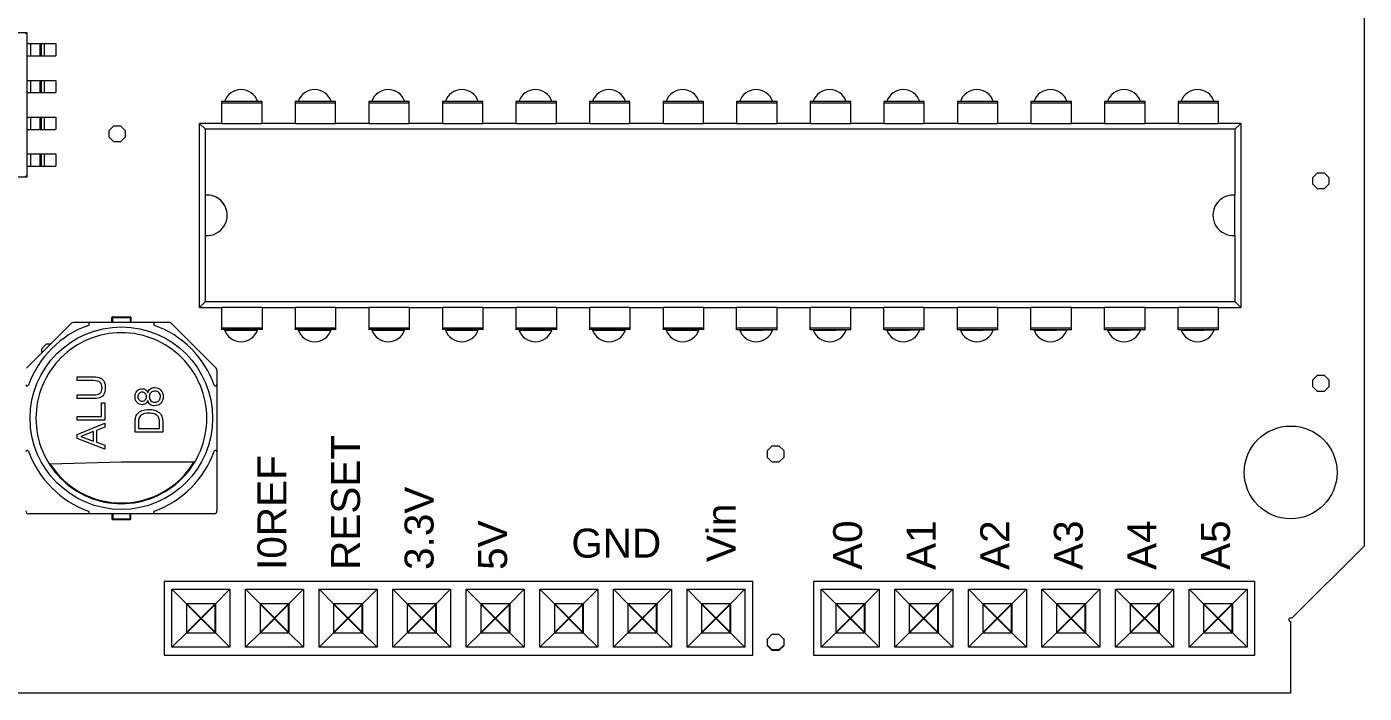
# Model space of a CAD drawing. Header units: millimetres. Extents: x -563 to 260, y 0 to 322.
# Drawn here: x -340.84 to -294.66, y 176.37 to 199.37 of the extents above; entities that cross this region are included whole.
import ezdxf

# ---------------------------------------------------------------- set-up
doc = ezdxf.new("R2010")
doc.units = ezdxf.units.MM
doc.header["$MEASUREMENT"] = 0
doc.linetypes.add('CONTINU', pattern=[0])
for name, color, linetype in [('1', 1, 'Continuous'), ('2', 2, 'CONTINU'), ('3', 3, 'CONTINU')]:
    doc.layers.add(name, color=color, linetype=linetype)
doc.styles.get("Standard").update_dxf_attribs({"font": 'arial.ttf'})

# ---------------------------------------------------------------- blocks, each defined once
blk = doc.blocks.new('Uno')
at = {"layer": '1', "linetype": 'Continuous', "lineweight": 15}
for p, q in [((18.411, 22.802), (22.411, 22.802)), ((22.366, 22.757), (22.411, 22.802)), ((22.411, 22.802), (22.411, 17.802)), ((22.411, 22.417), (23.417, 22.417)), ((22.553, 21.997), (22.553, 22.417)), ((22.87, 21.997), (22.87, 22.417)), ((22.92, 21.997), (22.92, 22.417)), ((23.014, 22.417), (23.014, 21.997)), ((23.417, 22.417), (23.417, 21.997)), ((22.411, 21.997), (23.417, 21.997)), ((22.411, 21.147), (23.417, 21.147)), ((22.553, 20.727), (22.553, 21.147)), ((22.87, 20.727), (22.87, 21.147)), ((22.92, 20.727), (22.92, 21.147)), ((23.014, 21.147), (23.014, 20.727)), ((23.417, 21.147), (23.417, 20.727)), ((22.411, 20.727), (23.417, 20.727)), ((29.135, 20.421), (29.135, 19.644)), ((30.532, 20.421), (29.135, 20.421)), ((30.532, 20.358), (29.135, 20.358)), ((30.532, 19.644), (30.532, 20.421)), ((31.675, 20.421), (31.675, 19.644)), ((33.072, 20.421), (31.675, 20.421)), ((33.072, 20.358), (31.675, 20.358)), ((33.072, 19.644), (33.072, 20.421)), ((34.215, 20.421), (34.215, 19.644)), ((35.612, 20.421), (34.215, 20.421)), ((35.612, 20.358), (34.215, 20.358)), ((35.612, 19.644), (35.612, 20.421)), ((36.755, 20.421), (36.755, 19.644)), ((38.152, 20.421), (36.755, 20.421)), ((38.152, 20.358), (36.755, 20.358)), ((38.152, 19.644), (38.152, 20.421)), ((39.295, 20.421), (39.295, 19.644)), ((40.692, 20.421), (39.295, 20.421)), ((40.692, 20.358), (39.295, 20.358)), ((40.692, 19.644), (40.692, 20.421)), ((41.835, 20.421), (41.835, 19.644)), ((43.232, 20.421), (41.835, 20.421)), ((43.232, 20.358), (41.835, 20.358)), ((43.232, 19.644), (43.232, 20.421)), ((44.375, 20.421), (44.375, 19.644)), ((45.772, 20.421), (44.375, 20.421)), ((45.772, 20.358), (44.375, 20.358)), ((45.772, 19.644), (45.772, 20.421)), ((46.915, 20.421), (46.915, 19.644)), ((48.312, 20.421), (46.915, 20.421)), ((48.312, 20.358), (46.915, 20.358)), ((48.312, 19.644), (48.312, 20.421)), ((49.455, 20.421), (49.455, 19.644)), ((50.852, 20.421), (49.455, 20.421)), ((50.852, 20.358), (49.455, 20.358)), ((50.852, 19.644), (50.852, 20.421)), ((51.995, 20.421), (51.995, 19.644)), ((53.392, 20.421), (51.995, 20.421)), ((53.392, 20.358), (51.995, 20.358)), ((53.392, 19.644), (53.392, 20.421)), ((54.535, 20.421), (54.535, 19.644)), ((55.932, 20.421), (54.535, 20.421)), ((55.932, 20.358), (54.535, 20.358)), ((55.932, 19.644), (55.932, 20.421)), ((57.075, 20.421), (57.075, 19.644)), ((58.472, 20.421), (57.075, 20.421)), ((58.472, 20.358), (57.075, 20.358)), ((58.472, 19.644), (58.472, 20.421)), ((59.615, 20.421), (59.615, 19.644)), ((61.012, 20.421), (59.615, 20.421)), ((61.012, 20.358), (59.615, 20.358)), ((61.012, 19.644), (61.012, 20.421)), ((62.155, 20.421), (62.155, 19.644)), ((63.552, 20.421), (62.155, 20.421)), ((63.552, 20.358), (62.155, 20.358)), ((63.552, 19.644), (63.552, 20.421)), ((22.411, 19.877), (23.417, 19.877)), ((22.553, 19.457), (22.553, 19.877)), ((22.87, 19.457), (22.87, 19.877)), ((22.92, 19.457), (22.92, 19.877)), ((23.014, 19.877), (23.014, 19.457)), ((23.417, 19.877), (23.417, 19.457)), ((22.411, 19.457), (23.417, 19.457)), ((25.248, 19.42), (25.411, 19.583)), ((25.248, 19.188), (25.248, 19.42)), ((25.411, 19.583), (25.643, 19.583)), ((25.643, 19.583), (25.806, 19.42)), ((25.806, 19.42), (25.806, 19.188)), ((28.373, 13.309), (28.373, 19.659)), ((28.373, 19.659), (28.575, 19.464)), ((29.135, 19.659), (28.373, 19.659)), ((28.575, 17.188), (28.575, 19.464)), ((64.111, 19.464), (28.575, 19.464)), ((30.532, 19.644), (29.135, 19.644)), ((31.675, 19.659), (30.532, 19.659)), ((33.072, 19.644), (31.675, 19.644)), ((34.215, 19.659), (33.072, 19.659)), ((35.612, 19.644), (34.215, 19.644)), ((36.755, 19.659), (35.612, 19.659)), ((38.152, 19.644), (36.755, 19.644)), ((39.295, 19.659), (38.152, 19.659)), ((40.692, 19.644), (39.295, 19.644)), ((41.835, 19.659), (40.692, 19.659)), ((43.232, 19.644), (41.835, 19.644)), ((44.375, 19.659), (43.232, 19.659)), ((45.772, 19.644), (44.375, 19.644)), ((46.915, 19.659), (45.772, 19.659)), ((48.312, 19.644), (46.915, 19.644)), ((49.455, 19.659), (48.312, 19.659)), ((50.852, 19.644), (49.455, 19.644)), ((51.995, 19.659), (50.852, 19.659)), ((53.392, 19.644), (51.995, 19.644)), ((54.535, 19.659), (53.392, 19.659)), ((55.932, 19.644), (54.535, 19.644)), ((57.075, 19.659), (55.932, 19.659)), ((58.472, 19.644), (57.075, 19.644)), ((59.615, 19.659), (58.472, 19.659)), ((61.012, 19.644), (59.615, 19.644)), ((62.155, 19.659), (61.012, 19.659)), ((63.552, 19.644), (62.155, 19.644)), ((64.314, 19.659), (63.552, 19.659)), ((64.111, 19.464), (64.314, 19.659)), ((64.111, 19.464), (64.111, 17.188)), ((64.314, 19.659), (64.314, 13.309)), ((25.411, 19.025), (25.248, 19.188)), ((25.643, 19.025), (25.411, 19.025)), ((25.806, 19.188), (25.643, 19.025)), ((22.411, 18.607), (23.417, 18.607)), ((22.553, 18.187), (22.553, 18.607)), ((22.87, 18.187), (22.87, 18.607)), ((22.92, 18.187), (22.92, 18.607)), ((23.014, 18.607), (23.014, 18.187)), ((23.417, 18.607), (23.417, 18.187)), ((22.411, 18.187), (23.417, 18.187)), ((22.411, 17.802), (18.411, 17.802)), ((22.411, 17.802), (22.366, 17.848)), ((66.802, 17.794), (66.966, 17.958)), ((66.802, 17.563), (66.802, 17.794)), ((66.966, 17.399), (66.802, 17.563)), ((66.966, 17.958), (67.197, 17.958)), ((67.197, 17.958), (67.361, 17.794)), ((67.361, 17.563), (67.197, 17.399)), ((67.361, 17.794), (67.361, 17.563)), ((28.569, 17.187), (28.575, 17.188)), ((28.569, 17.187), (28.569, 15.796)), ((64.111, 17.188), (64.118, 17.187)), ((64.118, 15.796), (64.118, 17.187)), ((67.197, 17.399), (66.966, 17.399)), ((28.575, 15.796), (28.569, 15.796)), ((28.575, 13.52), (28.575, 15.796)), ((64.111, 15.796), (64.111, 13.52)), ((64.118, 15.796), (64.111, 15.796)), ((28.575, 13.52), (28.373, 13.309)), ((28.575, 13.52), (64.111, 13.52)), ((64.314, 13.309), (64.111, 13.52)), ((25.35, 12.79), (25.35, 12.965)), ((25.35, 12.965), (26, 12.965)), ((25.375, 12.79), (25.375, 12.99)), ((25.375, 12.99), (25.975, 12.99)), ((25.975, 12.99), (25.975, 12.79)), ((26, 12.965), (26, 12.79)), ((28.373, 13.309), (29.135, 13.309)), ((29.135, 13.325), (30.532, 13.325)), ((29.135, 13.325), (29.135, 12.535)), ((30.532, 13.325), (30.532, 12.535)), ((30.532, 13.309), (31.675, 13.309)), ((31.675, 13.325), (33.072, 13.325)), ((31.675, 13.325), (31.675, 12.535)), ((33.072, 13.325), (33.072, 12.535)), ((33.072, 13.309), (34.215, 13.309)), ((34.215, 13.325), (35.612, 13.325)), ((34.215, 13.325), (34.215, 12.535)), ((35.612, 13.325), (35.612, 12.535)), ((35.612, 13.309), (36.755, 13.309)), ((36.755, 13.325), (38.152, 13.325)), ((36.755, 13.325), (36.755, 12.535)), ((38.152, 13.325), (38.152, 12.535)), ((38.152, 13.309), (39.295, 13.309)), ((39.295, 13.325), (40.692, 13.325)), ((39.295, 13.325), (39.295, 12.535)), ((40.692, 13.325), (40.692, 12.535)), ((40.692, 13.309), (41.835, 13.309)), ((41.835, 13.325), (43.232, 13.325)), ((41.835, 13.325), (41.835, 12.535)), ((43.232, 13.325), (43.232, 12.535)), ((43.232, 13.309), (44.375, 13.309)), ((44.375, 13.325), (45.772, 13.325)), ((44.375, 13.325), (44.375, 12.535)), ((45.772, 13.325), (45.772, 12.535)), ((45.772, 13.309), (46.915, 13.309)), ((46.915, 13.325), (48.312, 13.325)), ((46.915, 12.535), (46.915, 13.325)), ((48.312, 12.535), (48.312, 13.325)), ((48.312, 13.309), (49.455, 13.309)), ((49.455, 13.325), (50.852, 13.325)), ((49.455, 12.535), (49.455, 13.325)), ((50.852, 12.535), (50.852, 13.325)), ((50.852, 13.309), (51.995, 13.309)), ((51.995, 13.325), (53.392, 13.325)), ((51.995, 12.535), (51.995, 13.325)), ((53.392, 12.535), (53.392, 13.325)), ((53.392, 13.309), (54.535, 13.309)), ((54.535, 13.325), (55.932, 13.325)), ((54.535, 12.535), (54.535, 13.325)), ((55.932, 12.535), (55.932, 13.325)), ((55.932, 13.309), (57.075, 13.309)), ((57.075, 13.325), (58.472, 13.325)), ((57.075, 12.535), (57.075, 13.325)), ((58.472, 12.535), (58.472, 13.325)), ((58.472, 13.309), (59.615, 13.309)), ((59.615, 13.325), (61.012, 13.325)), ((59.615, 12.535), (59.615, 13.325)), ((61.012, 12.535), (61.012, 13.325)), ((61.012, 13.309), (62.155, 13.309)), ((62.155, 13.325), (63.552, 13.325)), ((62.155, 12.535), (62.155, 13.325)), ((63.552, 12.535), (63.552, 13.325)), ((63.552, 13.309), (64.314, 13.309)), ((22.405, 11.219), (23.946, 12.761)), ((27.334, 12.79), (24.017, 12.79)), ((27.405, 12.761), (28.946, 11.219)), ((29.135, 12.611), (30.532, 12.611)), ((30.532, 12.547), (29.135, 12.547)), ((29.24, 12.533), (29.643, 12.532)), ((29.643, 12.532), (29.643, 12.524)), ((29.643, 12.524), (30.024, 12.524)), ((30.024, 12.532), (30.374, 12.533)), ((30.024, 12.524), (30.024, 12.532)), ((31.675, 12.611), (33.072, 12.611)), ((33.072, 12.547), (31.675, 12.547)), ((31.78, 12.533), (32.183, 12.532)), ((32.183, 12.532), (32.183, 12.524)), ((32.183, 12.524), (32.564, 12.524)), ((32.564, 12.532), (32.914, 12.533)), ((32.564, 12.524), (32.564, 12.532)), ((34.215, 12.611), (35.612, 12.611)), ((35.612, 12.547), (34.215, 12.547)), ((34.32, 12.533), (34.723, 12.532)), ((34.723, 12.532), (34.723, 12.524)), ((34.723, 12.524), (35.104, 12.524)), ((35.104, 12.532), (35.454, 12.533)), ((35.104, 12.524), (35.104, 12.532)), ((36.755, 12.611), (38.152, 12.611)), ((38.152, 12.547), (36.755, 12.547)), ((36.86, 12.533), (37.263, 12.532)), ((37.263, 12.532), (37.263, 12.524)), ((37.263, 12.524), (37.644, 12.524)), ((37.644, 12.532), (37.994, 12.533)), ((37.644, 12.524), (37.644, 12.532)), ((39.295, 12.611), (40.692, 12.611)), ((40.692, 12.547), (39.295, 12.547)), ((39.4, 12.533), (39.803, 12.532)), ((39.803, 12.532), (39.803, 12.524)), ((39.803, 12.524), (40.184, 12.524)), ((40.184, 12.532), (40.534, 12.533)), ((40.184, 12.524), (40.184, 12.532)), ((41.835, 12.611), (43.232, 12.611)), ((43.232, 12.547), (41.835, 12.547)), ((41.94, 12.533), (42.343, 12.532)), ((42.343, 12.532), (42.343, 12.524)), ((42.343, 12.524), (42.724, 12.524)), ((42.724, 12.532), (43.074, 12.533)), ((42.724, 12.524), (42.724, 12.532)), ((44.375, 12.611), (45.772, 12.611)), ((45.772, 12.547), (44.375, 12.547)), ((44.48, 12.533), (44.883, 12.532)), ((44.883, 12.532), (44.883, 12.524)), ((44.883, 12.524), (45.264, 12.524)), ((45.264, 12.532), (45.614, 12.533)), ((45.264, 12.524), (45.264, 12.532)), ((46.915, 12.611), (48.312, 12.611)), ((46.915, 12.547), (48.312, 12.547)), ((47.02, 12.533), (47.423, 12.532)), ((47.423, 12.532), (47.423, 12.524)), ((47.423, 12.524), (47.804, 12.524)), ((48.154, 12.533), (47.804, 12.532)), ((47.804, 12.524), (47.804, 12.532)), ((49.455, 12.611), (50.852, 12.611)), ((49.455, 12.547), (50.852, 12.547)), ((49.56, 12.533), (49.963, 12.532)), ((49.963, 12.532), (49.963, 12.524)), ((49.963, 12.524), (50.344, 12.524)), ((50.694, 12.533), (50.344, 12.532)), ((50.344, 12.524), (50.344, 12.532)), ((51.995, 12.611), (53.392, 12.611)), ((51.995, 12.547), (53.392, 12.547)), ((52.1, 12.533), (52.503, 12.532)), ((52.503, 12.532), (52.503, 12.524)), ((52.503, 12.524), (52.884, 12.524)), ((53.234, 12.533), (52.884, 12.532)), ((52.884, 12.524), (52.884, 12.532)), ((54.535, 12.611), (55.932, 12.611)), ((54.535, 12.547), (55.932, 12.547)), ((54.64, 12.533), (55.043, 12.532)), ((55.043, 12.532), (55.043, 12.524)), ((55.043, 12.524), (55.424, 12.524)), ((55.774, 12.533), (55.424, 12.532)), ((55.424, 12.524), (55.424, 12.532)), ((57.075, 12.611), (58.472, 12.611)), ((57.075, 12.547), (58.472, 12.547)), ((57.18, 12.533), (57.583, 12.532)), ((57.583, 12.532), (57.583, 12.524)), ((57.583, 12.524), (57.964, 12.524)), ((58.314, 12.533), (57.964, 12.532)), ((57.964, 12.524), (57.964, 12.532)), ((59.615, 12.611), (61.012, 12.611)), ((59.615, 12.547), (61.012, 12.547)), ((59.72, 12.533), (60.123, 12.532)), ((60.123, 12.532), (60.123, 12.524)), ((60.123, 12.524), (60.504, 12.524)), ((60.854, 12.533), (60.504, 12.532)), ((60.504, 12.524), (60.504, 12.532)), ((62.155, 12.611), (63.552, 12.611)), ((62.155, 12.547), (63.552, 12.547)), ((62.26, 12.533), (62.663, 12.532)), ((62.663, 12.532), (62.663, 12.524)), ((62.663, 12.524), (63.044, 12.524)), ((63.394, 12.533), (63.044, 12.532)), ((63.044, 12.524), (63.044, 12.532)), ((22.929, 11.889), (23.092, 12.053)), ((23.092, 12.053), (23.238, 12.053)), ((22.929, 11.743), (22.929, 11.889)), ((28.975, 11.149), (28.975, 6.29)), ((24.149, 10.916), (24.701, 10.916)), ((24.149, 10.789), (24.149, 10.916)), ((24.699, 10.789), (24.149, 10.789)), ((66.802, 10.809), (66.966, 10.973)), ((66.802, 10.578), (66.802, 10.809)), ((66.966, 10.973), (67.197, 10.973)), ((67.197, 10.973), (67.361, 10.809)), ((67.361, 10.809), (67.361, 10.578)), ((24.149, 10.166), (24.149, 10.292)), ((24.149, 10.292), (24.699, 10.292)), ((24.701, 10.166), (24.149, 10.166)), ((66.966, 10.414), (66.802, 10.578)), ((67.197, 10.414), (66.966, 10.414)), ((67.361, 10.578), (67.197, 10.414)), ((24.99, 9.55), (24.99, 10.015)), ((24.99, 10.015), (25.103, 10.015)), ((25.103, 10.015), (25.103, 9.424)), ((24.149, 9.424), (24.149, 9.55)), ((24.149, 9.55), (24.99, 9.55)), ((25.103, 9.424), (24.149, 9.424)), ((24.149, 8.929), (25.103, 9.318)), ((25.103, 9.318), (25.103, 9.176)), ((26.149, 9.004), (26.149, 9.333)), ((26.262, 9.331), (26.262, 9.13)), ((26.991, 9.13), (26.991, 9.334)), ((27.103, 9.348), (27.103, 9.004)), ((24.149, 8.793), (24.149, 8.929)), ((25.103, 8.426), (24.149, 8.793)), ((24.713, 9.028), (24.27, 8.86)), ((24.27, 8.86), (24.713, 8.7)), ((24.713, 8.7), (24.713, 9.028)), ((25.103, 9.176), (24.813, 9.066)), ((24.813, 9.066), (24.813, 8.666)), ((27.103, 9.004), (26.149, 9.004)), ((26.262, 9.13), (26.991, 9.13)), ((24.813, 8.666), (25.103, 8.56)), ((25.103, 8.56), (25.103, 8.426)), ((47.981, 8.371), (48.144, 8.534)), ((47.981, 8.139), (47.981, 8.371)), ((48.144, 8.534), (48.376, 8.534)), ((48.376, 8.534), (48.539, 8.371)), ((48.539, 8.371), (48.539, 8.139)), ((23.209, 7.918), (25.675, 7.99)), ((25.675, 7.99), (28.186, 7.99)), ((48.144, 7.976), (47.981, 8.139)), ((48.376, 7.976), (48.144, 7.976)), ((48.539, 8.139), (48.376, 7.976)), ((28.875, 6.19), (22.475, 6.19)), ((25.35, 6.19), (25.35, 6.015)), ((25.35, 6.015), (26, 6.015)), ((25.375, 6.19), (25.375, 5.99)), ((25.975, 5.99), (25.975, 6.19)), ((26, 6.015), (26, 6.19)), ((25.375, 5.99), (25.975, 5.99)), ((27.151, 3.857), (27.151, 1.317)), ((42.391, 3.857), (27.151, 3.857)), ((47.471, 3.857), (32.231, 3.857)), ((47.471, 1.317), (47.471, 3.857)), ((64.805, 3.857), (49.565, 3.857)), ((49.565, 3.857), (49.565, 1.317)), ((64.805, 1.317), (64.805, 3.857)), ((27.421, 3.587), (29.421, 3.587)), ((27.421, 1.587), (27.421, 3.587)), ((27.921, 3.087), (27.421, 3.587)), ((29.421, 3.587), (28.921, 3.087)), ((29.421, 3.587), (29.421, 1.587)), ((30.461, 3.087), (29.961, 3.587)), ((29.961, 3.587), (31.961, 3.587)), ((29.961, 1.587), (29.961, 3.587)), ((31.961, 3.587), (31.461, 3.087)), ((31.961, 3.587), (31.961, 1.587)), ((32.501, 3.587), (34.501, 3.587)), ((32.501, 1.587), (32.501, 3.587)), ((33.001, 3.087), (32.501, 3.587)), ((34.501, 3.587), (34.001, 3.087)), ((34.501, 3.587), (34.501, 1.587)), ((35.541, 3.087), (35.041, 3.587)), ((35.041, 3.587), (37.041, 3.587)), ((35.041, 1.587), (35.041, 3.587)), ((37.041, 3.587), (36.541, 3.087)), ((37.041, 3.587), (37.041, 1.587)), ((37.581, 1.587), (37.581, 3.587)), ((38.081, 3.087), (37.581, 3.587)), ((37.581, 3.587), (39.581, 3.587)), ((39.581, 3.587), (39.081, 3.087)), ((39.581, 3.587), (39.581, 1.587)), ((40.121, 3.587), (42.121, 3.587)), ((40.121, 1.587), (40.121, 3.587)), ((40.621, 3.087), (40.121, 3.587)), ((42.121, 3.587), (41.621, 3.087)), ((42.121, 3.587), (42.121, 1.587)), ((42.661, 3.587), (44.661, 3.587)), ((42.661, 1.587), (42.661, 3.587)), ((43.161, 3.087), (42.661, 3.587)), ((44.661, 3.587), (44.161, 3.087)), ((44.661, 3.587), (44.661, 1.587)), ((45.201, 1.587), (45.201, 3.587)), ((45.701, 3.087), (45.201, 3.587)), ((45.201, 3.587), (47.201, 3.587)), ((47.201, 3.587), (46.701, 3.087)), ((47.201, 3.587), (47.201, 1.587)), ((49.835, 1.587), (49.835, 3.587)), ((50.335, 3.087), (49.835, 3.587)), ((49.835, 3.587), (51.835, 3.587)), ((51.835, 3.587), (51.335, 3.087)), ((51.835, 3.587), (51.835, 1.587)), ((52.875, 3.087), (52.375, 3.587)), ((52.375, 3.587), (54.375, 3.587)), ((52.375, 1.587), (52.375, 3.587)), ((54.375, 3.587), (53.875, 3.087)), ((54.375, 3.587), (54.375, 1.587)), ((55.415, 3.087), (54.915, 3.587)), ((54.915, 3.587), (56.915, 3.587)), ((54.915, 1.587), (54.915, 3.587)), ((56.915, 3.587), (56.415, 3.087)), ((56.915, 3.587), (56.915, 1.587)), ((57.955, 3.087), (57.455, 3.587)), ((57.455, 3.587), (59.455, 3.587)), ((57.455, 1.587), (57.455, 3.587)), ((59.455, 3.587), (58.955, 3.087)), ((59.455, 3.587), (59.455, 1.587)), ((59.995, 1.587), (59.995, 3.587)), ((60.495, 3.087), (59.995, 3.587)), ((59.995, 3.587), (61.995, 3.587)), ((61.995, 3.587), (61.495, 3.087)), ((61.995, 3.587), (61.995, 1.587)), ((62.535, 1.587), (62.535, 3.587)), ((63.035, 3.087), (62.535, 3.587)), ((62.535, 3.587), (64.535, 3.587)), ((64.535, 3.587), (64.035, 3.087)), ((64.535, 3.587), (64.535, 1.587)), ((28.921, 2.087), (28.921, 3.087)), ((31.461, 2.087), (31.461, 3.087)), ((34.001, 2.087), (34.001, 3.087)), ((36.541, 2.087), (36.541, 3.087)), ((39.081, 2.087), (39.081, 3.087)), ((41.621, 2.087), (41.621, 3.087)), ((44.161, 2.087), (44.161, 3.087)), ((46.701, 2.087), (46.701, 3.087)), ((51.335, 2.087), (51.335, 3.087)), ((53.875, 2.087), (53.875, 3.087)), ((56.415, 2.087), (56.415, 3.087)), ((58.955, 2.087), (58.955, 3.087)), ((61.495, 2.087), (61.495, 3.087)), ((64.035, 2.087), (64.035, 3.087)), ((27.921, 2.087), (27.421, 1.587)), ((29.421, 1.587), (28.921, 2.087)), ((30.461, 2.087), (29.961, 1.587)), ((31.961, 1.587), (31.461, 2.087)), ((33.001, 2.087), (32.501, 1.587)), ((34.501, 1.587), (34.001, 2.087)), ((35.541, 2.087), (35.041, 1.587)), ((37.041, 1.587), (36.541, 2.087)), ((38.081, 2.087), (37.581, 1.587)), ((39.581, 1.587), (39.081, 2.087)), ((40.621, 2.087), (40.121, 1.587)), ((42.121, 1.587), (41.621, 2.087)), ((43.161, 2.087), (42.661, 1.587)), ((44.661, 1.587), (44.161, 2.087)), ((45.701, 2.087), (45.201, 1.587)), ((47.201, 1.587), (46.701, 2.087)), ((47.981, 1.87), (48.144, 2.034)), ((47.981, 1.662), (47.981, 1.894)), ((47.981, 1.638), (47.981, 1.87)), ((48.144, 2.034), (48.376, 2.034)), ((48.376, 2.034), (48.539, 1.87)), ((48.539, 1.894), (48.539, 1.662)), ((48.539, 1.87), (48.539, 1.638)), ((50.335, 2.087), (49.835, 1.587)), ((51.835, 1.587), (51.335, 2.087)), ((52.875, 2.087), (52.375, 1.587)), ((54.375, 1.587), (53.875, 2.087)), ((55.415, 2.087), (54.915, 1.587)), ((56.915, 1.587), (56.415, 2.087)), ((57.955, 2.087), (57.455, 1.587)), ((59.455, 1.587), (58.955, 2.087)), ((60.495, 2.087), (59.995, 1.587)), ((61.995, 1.587), (61.495, 2.087)), ((63.035, 2.087), (62.535, 1.587)), ((64.535, 1.587), (64.035, 2.087)), ((29.421, 1.587), (27.421, 1.587)), ((31.961, 1.587), (29.961, 1.587)), ((34.501, 1.587), (32.501, 1.587)), ((37.041, 1.587), (35.041, 1.587)), ((39.581, 1.587), (37.581, 1.587)), ((42.121, 1.587), (40.121, 1.587)), ((44.661, 1.587), (42.661, 1.587)), ((47.201, 1.587), (45.201, 1.587)), ((48.144, 1.499), (47.981, 1.662)), ((48.144, 1.475), (47.981, 1.638)), ((48.376, 1.499), (48.144, 1.499)), ((48.376, 1.475), (48.144, 1.475)), ((48.539, 1.662), (48.376, 1.499)), ((48.539, 1.638), (48.376, 1.475)), ((51.835, 1.587), (49.835, 1.587)), ((54.375, 1.587), (52.375, 1.587)), ((56.915, 1.587), (54.915, 1.587)), ((59.455, 1.587), (57.455, 1.587)), ((61.995, 1.587), (59.995, 1.587)), ((64.535, 1.587), (62.535, 1.587)), ((27.151, 1.317), (42.391, 1.317)), ((32.231, 1.317), (47.471, 1.317)), ((49.565, 1.317), (64.805, 1.317))]:
    blk.add_line(p, q, dxfattribs=at)
for centre, radius in [((25.675, 9.49), 3.15), ((66.04, 7.62), 1.6)]:
    blk.add_circle(centre, radius, dxfattribs=at)
for centre, radius, start, end in [((29.807, 20.229), 0.6, 18.6374, 161.3626), ((32.347, 20.229), 0.6, 18.6374, 161.3626), ((34.887, 20.229), 0.6, 18.6374, 161.3626), ((37.427, 20.229), 0.6, 18.6374, 161.3626), ((39.967, 20.229), 0.6, 18.6374, 161.3626), ((42.507, 20.229), 0.6, 18.6374, 161.3626), ((45.047, 20.229), 0.6, 18.6374, 161.3626), ((47.587, 20.229), 0.6, 18.6374, 161.3626), ((50.127, 20.229), 0.6, 18.6374, 161.3626), ((52.667, 20.229), 0.6, 18.6374, 161.3626), ((55.207, 20.229), 0.6, 18.6374, 161.3626), ((57.747, 20.229), 0.6, 18.6374, 161.3626), ((60.287, 20.229), 0.6, 18.6374, 161.3626), ((62.827, 20.229), 0.6, 18.6374, 161.3626), ((28.632, 16.492), 0.698, 0.0004, 95.1772), ((28.632, 16.492), 0.698, 265.3862, 94.6138), ((64.055, 16.492), 0.698, 85.3862, 274.6138), ((64.055, 16.492), 0.698, 84.8227, 179.9996), ((25.375, 12.965), 0.025, 90, 180), ((25.975, 12.965), 0.025, 0, 90), ((25.675, 9.49), 3.4, 109.6049, 160.3951), ((24.017, 12.69), 0.1, 90, 135), ((24.518, 12.74), 0.05, 289.6049, 90), ((26.833, 12.74), 0.05, 90, 250.3951), ((25.675, 9.49), 3.4, 19.6049, 70.3951), ((27.334, 12.69), 0.1, 45, 90), ((29.807, 12.729), 0.6, 199.0873, 340.8925), ((32.347, 12.729), 0.6, 199.0873, 340.8925), ((34.887, 12.729), 0.6, 199.0873, 340.8925), ((37.427, 12.729), 0.6, 199.0873, 340.8925), ((39.967, 12.729), 0.6, 199.0873, 340.8925), ((42.507, 12.729), 0.6, 199.0873, 340.8925), ((45.047, 12.729), 0.6, 199.0873, 340.8925), ((47.587, 12.729), 0.6, 199.0873, 340.8925), ((50.127, 12.729), 0.6, 199.0873, 340.8925), ((52.667, 12.729), 0.6, 199.0873, 340.8925), ((55.207, 12.729), 0.6, 199.0873, 340.8925), ((57.747, 12.729), 0.6, 199.0873, 340.8925), ((60.287, 12.729), 0.6, 199.0873, 340.8925), ((62.827, 12.729), 0.6, 199.0873, 340.8925), ((28.875, 11.149), 0.1, 0, 45), ((22.425, 10.648), 0.05, 180, 340.3951), ((28.925, 10.648), 0.05, 199.6049, 360), ((22.425, 8.332), 0.05, 19.6049, 180), ((25.675, 9.49), 3.4, 199.6049, 250.3951), ((25.675, 9.49), 3.4, 289.6049, 340.3951), ((28.925, 8.332), 0.05, 0, 160.3951), ((25.675, 9.49), 2.925, 212.5084, 329.1481), ((22.475, 6.29), 0.1, 180, 270), ((24.518, 6.24), 0.05, 270, 70.3951), ((25.375, 6.015), 0.025, 180, 270), ((25.975, 6.015), 0.025, 270, 0), ((26.833, 6.24), 0.05, 109.6049, 270), ((28.875, 6.29), 0.1, 270, 0)]:
    blk.add_arc(centre, radius, start, end, dxfattribs=at)
blk.add_open_spline([(25.675, 12.44), (26.458, 12.44), (27.208, 12.129), (28.314, 11.023), (28.625, 10.272), (28.625, 8.708), (28.314, 7.957), (27.208, 6.851), (26.458, 6.54), (24.893, 6.54), (24.143, 6.851), (23.036, 7.957), (22.725, 8.708), (22.725, 10.272), (23.036, 11.023), (24.143, 12.129), (24.893, 12.44), (25.675, 12.44)], degree=3, knots=[0, 0, 0, 0, 0.125, 0.125, 0.25, 0.25, 0.375, 0.375, 0.5, 0.5, 0.625, 0.625, 0.75, 0.75, 0.875, 0.875, 1, 1, 1, 1], dxfattribs=at)
for points in [[(24.947, 10.725), (24.907, 10.768), (24.825, 10.789), (24.699, 10.789)], [(24.947, 10.725), (24.907, 10.768), (24.825, 10.789), (24.699, 10.789)], [(24.701, 10.916), (24.817, 10.916), (24.902, 10.902), (24.957, 10.874)], [(24.701, 10.916), (24.817, 10.916), (24.902, 10.902), (24.957, 10.874)], [(25.006, 10.54), (25.006, 10.622), (24.986, 10.683), (24.947, 10.725)], [(25.006, 10.54), (25.006, 10.622), (24.986, 10.683), (24.947, 10.725)], [(24.957, 10.874), (25.011, 10.846), (25.052, 10.805), (25.079, 10.749)], [(24.957, 10.874), (25.011, 10.846), (25.052, 10.805), (25.079, 10.749)], [(25.079, 10.749), (25.106, 10.694), (25.12, 10.624), (25.12, 10.54)], [(25.079, 10.749), (25.106, 10.694), (25.12, 10.624), (25.12, 10.54)], [(24.699, 10.292), (24.825, 10.292), (24.907, 10.313), (24.947, 10.355)], [(24.699, 10.292), (24.825, 10.292), (24.907, 10.313), (24.947, 10.355)], [(24.904, 10.188), (24.845, 10.173), (24.778, 10.166), (24.701, 10.166)], [(24.904, 10.188), (24.845, 10.173), (24.778, 10.166), (24.701, 10.166)], [(25.055, 10.292), (25.012, 10.237), (24.962, 10.202), (24.904, 10.188)], [(25.055, 10.292), (25.012, 10.237), (24.962, 10.202), (24.904, 10.188)], [(24.947, 10.355), (24.986, 10.397), (25.006, 10.459), (25.006, 10.54)], [(24.947, 10.355), (24.986, 10.397), (25.006, 10.459), (25.006, 10.54)], [(25.12, 10.54), (25.12, 10.429), (25.098, 10.347), (25.055, 10.292)], [(25.12, 10.54), (25.12, 10.429), (25.098, 10.347), (25.055, 10.292)], [(26.145, 10.231), (26.145, 10.314), (26.169, 10.381), (26.218, 10.432)], [(26.145, 10.231), (26.145, 10.314), (26.169, 10.381), (26.218, 10.432)], [(26.216, 10.031), (26.169, 10.081), (26.145, 10.148), (26.145, 10.231)], [(26.216, 10.031), (26.169, 10.081), (26.145, 10.148), (26.145, 10.231)], [(26.218, 10.432), (26.266, 10.483), (26.325, 10.508), (26.395, 10.508)], [(26.218, 10.432), (26.266, 10.483), (26.325, 10.508), (26.395, 10.508)], [(26.285, 10.343), (26.256, 10.313), (26.241, 10.276), (26.241, 10.232)], [(26.285, 10.343), (26.256, 10.313), (26.241, 10.276), (26.241, 10.232)], [(26.241, 10.232), (26.241, 10.187), (26.256, 10.15), (26.284, 10.12)], [(26.241, 10.232), (26.241, 10.187), (26.256, 10.15), (26.284, 10.12)], [(26.394, 10.387), (26.351, 10.387), (26.314, 10.372), (26.285, 10.343)], [(26.394, 10.387), (26.351, 10.387), (26.314, 10.372), (26.285, 10.343)], [(26.498, 10.344), (26.47, 10.373), (26.435, 10.387), (26.394, 10.387)], [(26.498, 10.344), (26.47, 10.373), (26.435, 10.387), (26.394, 10.387)], [(26.395, 10.508), (26.439, 10.508), (26.477, 10.496), (26.51, 10.473)], [(26.395, 10.508), (26.439, 10.508), (26.477, 10.496), (26.51, 10.473)], [(26.541, 10.233), (26.541, 10.278), (26.527, 10.315), (26.498, 10.344)], [(26.541, 10.233), (26.541, 10.278), (26.527, 10.315), (26.498, 10.344)], [(26.498, 10.12), (26.527, 10.149), (26.541, 10.186), (26.541, 10.233)], [(26.498, 10.12), (26.527, 10.149), (26.541, 10.186), (26.541, 10.233)], [(26.51, 10.473), (26.543, 10.45), (26.568, 10.414), (26.586, 10.367)], [(26.51, 10.473), (26.543, 10.45), (26.568, 10.414), (26.586, 10.367)], [(26.586, 10.367), (26.605, 10.426), (26.636, 10.47), (26.678, 10.501)], [(26.586, 10.367), (26.605, 10.426), (26.636, 10.47), (26.678, 10.501)], [(26.692, 10.371), (26.655, 10.333), (26.637, 10.286), (26.637, 10.23)], [(26.692, 10.371), (26.655, 10.333), (26.637, 10.286), (26.637, 10.23)], [(26.637, 10.23), (26.637, 10.175), (26.655, 10.129), (26.691, 10.093)], [(26.637, 10.23), (26.637, 10.175), (26.655, 10.129), (26.691, 10.093)], [(26.678, 10.501), (26.721, 10.532), (26.772, 10.547), (26.831, 10.547)], [(26.678, 10.501), (26.721, 10.532), (26.772, 10.547), (26.831, 10.547)], [(26.832, 10.427), (26.776, 10.427), (26.729, 10.408), (26.692, 10.371)], [(26.832, 10.427), (26.776, 10.427), (26.729, 10.408), (26.692, 10.371)], [(26.831, 10.547), (26.912, 10.547), (26.981, 10.518), (27.036, 10.46)], [(26.831, 10.547), (26.912, 10.547), (26.981, 10.518), (27.036, 10.46)], [(26.969, 10.372), (26.933, 10.409), (26.888, 10.427), (26.832, 10.427)], [(26.969, 10.372), (26.933, 10.409), (26.888, 10.427), (26.832, 10.427)], [(27.023, 10.234), (27.023, 10.289), (27.005, 10.336), (26.969, 10.372)], [(27.023, 10.234), (27.023, 10.289), (27.005, 10.336), (26.969, 10.372)], [(26.998, 10.133), (27.015, 10.164), (27.023, 10.198), (27.023, 10.234)], [(26.998, 10.133), (27.015, 10.164), (27.023, 10.198), (27.023, 10.234)], [(27.036, 10.46), (27.092, 10.403), (27.12, 10.327), (27.12, 10.233)], [(27.036, 10.46), (27.092, 10.403), (27.12, 10.327), (27.12, 10.233)], [(27.12, 10.233), (27.12, 10.138), (27.092, 10.062), (27.036, 10.005)], [(27.12, 10.233), (27.12, 10.138), (27.092, 10.062), (27.036, 10.005)], [(26.391, 9.956), (26.322, 9.956), (26.263, 9.981), (26.216, 10.031)], [(26.391, 9.956), (26.322, 9.956), (26.263, 9.981), (26.216, 10.031)], [(26.231, 9.643), (26.274, 9.693), (26.328, 9.731), (26.394, 9.756)], [(26.231, 9.643), (26.274, 9.693), (26.328, 9.731), (26.394, 9.756)], [(26.284, 10.12), (26.313, 10.091), (26.347, 10.076), (26.387, 10.076)], [(26.284, 10.12), (26.313, 10.091), (26.347, 10.076), (26.387, 10.076)], [(26.387, 10.076), (26.432, 10.076), (26.469, 10.091), (26.498, 10.12)], [(26.387, 10.076), (26.432, 10.076), (26.469, 10.091), (26.498, 10.12)], [(26.509, 9.991), (26.476, 9.968), (26.437, 9.956), (26.391, 9.956)], [(26.509, 9.991), (26.476, 9.968), (26.437, 9.956), (26.391, 9.956)], [(26.394, 9.756), (26.461, 9.781), (26.536, 9.793), (26.621, 9.793)], [(26.394, 9.756), (26.461, 9.781), (26.536, 9.793), (26.621, 9.793)], [(26.586, 10.1), (26.568, 10.051), (26.543, 10.015), (26.509, 9.991)], [(26.586, 10.1), (26.568, 10.051), (26.543, 10.015), (26.509, 9.991)], [(26.672, 9.965), (26.63, 9.997), (26.601, 10.041), (26.586, 10.1)], [(26.672, 9.965), (26.63, 9.997), (26.601, 10.041), (26.586, 10.1)], [(26.621, 9.793), (26.694, 9.793), (26.758, 9.785), (26.814, 9.768)], [(26.621, 9.793), (26.694, 9.793), (26.758, 9.785), (26.814, 9.768)], [(26.828, 9.918), (26.765, 9.918), (26.713, 9.934), (26.672, 9.965)], [(26.828, 9.918), (26.765, 9.918), (26.713, 9.934), (26.672, 9.965)], [(26.691, 10.093), (26.728, 10.056), (26.773, 10.038), (26.828, 10.038)], [(26.691, 10.093), (26.728, 10.056), (26.773, 10.038), (26.828, 10.038)], [(26.814, 9.768), (26.87, 9.751), (26.916, 9.729), (26.953, 9.703)], [(26.814, 9.768), (26.87, 9.751), (26.916, 9.729), (26.953, 9.703)], [(26.828, 10.038), (26.862, 10.038), (26.894, 10.046), (26.925, 10.062)], [(26.828, 10.038), (26.862, 10.038), (26.894, 10.046), (26.925, 10.062)], [(27.036, 10.005), (26.98, 9.947), (26.911, 9.918), (26.828, 9.918)], [(27.036, 10.005), (26.98, 9.947), (26.911, 9.918), (26.828, 9.918)], [(26.925, 10.062), (26.957, 10.078), (26.981, 10.102), (26.998, 10.133)], [(26.925, 10.062), (26.957, 10.078), (26.981, 10.102), (26.998, 10.133)], [(26.953, 9.703), (26.989, 9.676), (27.018, 9.647), (27.039, 9.616)], [(26.953, 9.703), (26.989, 9.676), (27.018, 9.647), (27.039, 9.616)], [(26.149, 9.333), (26.149, 9.407), (26.153, 9.463), (26.163, 9.503)], [(26.149, 9.333), (26.149, 9.407), (26.153, 9.463), (26.163, 9.503)], [(26.163, 9.503), (26.175, 9.557), (26.198, 9.604), (26.231, 9.643)], [(26.163, 9.503), (26.175, 9.557), (26.198, 9.604), (26.231, 9.643)], [(26.281, 9.494), (26.268, 9.46), (26.262, 9.406), (26.262, 9.331)], [(26.281, 9.494), (26.268, 9.46), (26.262, 9.406), (26.262, 9.331)], [(26.389, 9.614), (26.335, 9.581), (26.299, 9.541), (26.281, 9.494)], [(26.389, 9.614), (26.335, 9.581), (26.299, 9.541), (26.281, 9.494)], [(26.619, 9.663), (26.519, 9.663), (26.442, 9.646), (26.389, 9.614)], [(26.619, 9.663), (26.519, 9.663), (26.442, 9.646), (26.389, 9.614)], [(26.803, 9.638), (26.752, 9.654), (26.691, 9.663), (26.619, 9.663)], [(26.803, 9.638), (26.752, 9.654), (26.691, 9.663), (26.619, 9.663)], [(26.924, 9.568), (26.894, 9.598), (26.854, 9.621), (26.803, 9.638)], [(26.924, 9.568), (26.894, 9.598), (26.854, 9.621), (26.803, 9.638)], [(26.973, 9.482), (26.961, 9.518), (26.945, 9.546), (26.924, 9.568)], [(26.973, 9.482), (26.961, 9.518), (26.945, 9.546), (26.924, 9.568)], [(26.991, 9.334), (26.991, 9.397), (26.985, 9.446), (26.973, 9.482)], [(26.991, 9.334), (26.991, 9.397), (26.985, 9.446), (26.973, 9.482)], [(27.039, 9.616), (27.06, 9.584), (27.076, 9.546), (27.087, 9.502)], [(27.039, 9.616), (27.06, 9.584), (27.076, 9.546), (27.087, 9.502)], [(27.087, 9.502), (27.098, 9.457), (27.103, 9.406), (27.103, 9.348)], [(27.087, 9.502), (27.098, 9.457), (27.103, 9.406), (27.103, 9.348)]]:
    blk.add_open_spline(points, degree=3, dxfattribs=at)
at = {"layer": '2', "linetype": 'Continuous', "lineweight": 15}
for p, q in [((27.921, 3.087), (27.921, 2.087)), ((28.921, 3.087), (27.921, 3.087)), ((30.461, 3.087), (30.461, 2.087)), ((31.461, 3.087), (30.461, 3.087)), ((33.001, 3.087), (33.001, 2.087)), ((34.001, 3.087), (33.001, 3.087)), ((35.541, 3.087), (35.541, 2.087)), ((36.541, 3.087), (35.541, 3.087)), ((38.081, 3.087), (38.081, 2.087)), ((39.081, 3.087), (38.081, 3.087)), ((40.621, 3.087), (40.621, 2.087)), ((41.621, 3.087), (40.621, 3.087)), ((43.161, 3.087), (43.161, 2.087)), ((44.161, 3.087), (43.161, 3.087)), ((45.701, 3.087), (45.701, 2.087)), ((46.701, 3.087), (45.701, 3.087)), ((50.335, 3.087), (50.335, 2.087)), ((51.335, 3.087), (50.335, 3.087)), ((52.875, 3.087), (52.875, 2.087)), ((53.875, 3.087), (52.875, 3.087)), ((55.415, 3.087), (55.415, 2.087)), ((56.415, 3.087), (55.415, 3.087)), ((57.955, 3.087), (57.955, 2.087)), ((58.955, 3.087), (57.955, 3.087)), ((60.495, 3.087), (60.495, 2.087)), ((61.495, 3.087), (60.495, 3.087)), ((63.035, 3.087), (63.035, 2.087)), ((64.035, 3.087), (63.035, 3.087)), ((27.921, 2.087), (28.921, 2.087)), ((30.461, 2.087), (31.461, 2.087)), ((33.001, 2.087), (34.001, 2.087)), ((35.541, 2.087), (36.541, 2.087)), ((38.081, 2.087), (39.081, 2.087)), ((40.621, 2.087), (41.621, 2.087)), ((43.161, 2.087), (44.161, 2.087)), ((45.701, 2.087), (46.701, 2.087)), ((50.335, 2.087), (51.335, 2.087)), ((52.875, 2.087), (53.875, 2.087)), ((55.415, 2.087), (56.415, 2.087)), ((57.955, 2.087), (58.955, 2.087)), ((60.495, 2.087), (61.495, 2.087)), ((63.035, 2.087), (64.035, 2.087))]:
    blk.add_line(p, q, dxfattribs=at)
at = {"layer": '2'}
for p, q in [((27.921, 3.087), (28.921, 2.087)), ((28.921, 3.087), (27.921, 2.087)), ((28.921, 2.087), (28.921, 3.087)), ((30.461, 3.087), (31.461, 2.087)), ((31.461, 3.087), (30.461, 2.087)), ((31.461, 2.087), (31.461, 3.087)), ((33.001, 3.087), (34.001, 2.087)), ((34.001, 3.087), (33.001, 2.087)), ((34.001, 2.087), (34.001, 3.087)), ((35.541, 3.087), (36.541, 2.087)), ((36.541, 3.087), (35.541, 2.087)), ((36.541, 2.087), (36.541, 3.087)), ((38.081, 3.087), (39.081, 2.087)), ((39.081, 3.087), (38.081, 2.087)), ((39.081, 2.087), (39.081, 3.087)), ((40.621, 3.087), (41.621, 2.087)), ((41.621, 3.087), (40.621, 2.087)), ((41.621, 2.087), (41.621, 3.087)), ((43.161, 3.087), (44.161, 2.087)), ((44.161, 3.087), (43.161, 2.087)), ((44.161, 2.087), (44.161, 3.087)), ((45.701, 3.087), (46.701, 2.087)), ((46.701, 3.087), (45.701, 2.087)), ((46.701, 2.087), (46.701, 3.087)), ((50.335, 3.087), (51.335, 2.087)), ((51.335, 3.087), (50.335, 2.087)), ((51.335, 2.087), (51.335, 3.087)), ((52.875, 3.087), (53.875, 2.087)), ((53.875, 3.087), (52.875, 2.087)), ((53.875, 2.087), (53.875, 3.087)), ((55.415, 3.087), (56.415, 2.087)), ((56.415, 3.087), (55.415, 2.087)), ((56.415, 2.087), (56.415, 3.087)), ((57.955, 3.087), (58.955, 2.087)), ((58.955, 3.087), (57.955, 2.087)), ((58.955, 2.087), (58.955, 3.087)), ((60.495, 3.087), (61.495, 2.087)), ((61.495, 3.087), (60.495, 2.087)), ((61.495, 2.087), (61.495, 3.087)), ((63.035, 3.087), (64.035, 2.087)), ((64.035, 3.087), (63.035, 2.087)), ((64.035, 2.087), (64.035, 3.087))]:
    blk.add_line(p, q, dxfattribs=at)
at = {"layer": '3', "linetype": 'Continuous', "lineweight": 15}
for p, q in [((68.58, 37.846), (68.58, 5.08)), ((68.58, 5.08), (66.085, 2.585)), ((66.04, 2.477), (66.04, 0)), ((66.04, 0), (0, 0))]:
    blk.add_line(p, q, dxfattribs=at)
blk.add_arc((66.04, 2.54), 0.0635, 45, 270, dxfattribs=at)
at = {"layer": '2'}
for s, p in [('RESET', (33.911, 4.255)), ('I0REF', (31.371, 4.255)), ('3.3V', (36.451, 4.255)), ('Vin', (46.881, 4.525)), ('5V', (38.991, 4.255)), ('A0', (51.245, 4.255)), ('A1', (53.785, 4.255)), ('A2', (56.325, 4.255)), ('A3', (58.865, 4.255)), ('A4', (61.405, 4.255)), ('A5', (63.945, 4.255))]:
    blk.add_text(s, height=1, rotation=90, dxfattribs=at).set_placement(p)
blk.add_text('GND', height=1, dxfattribs=at).set_placement((41.208, 4.679))

msp = doc.modelspace()

# ---------------------------------------------------------------- block references
msp.add_blockref('Uno', (-363.244, 176.369))

doc.saveas('drawing.dxf')
